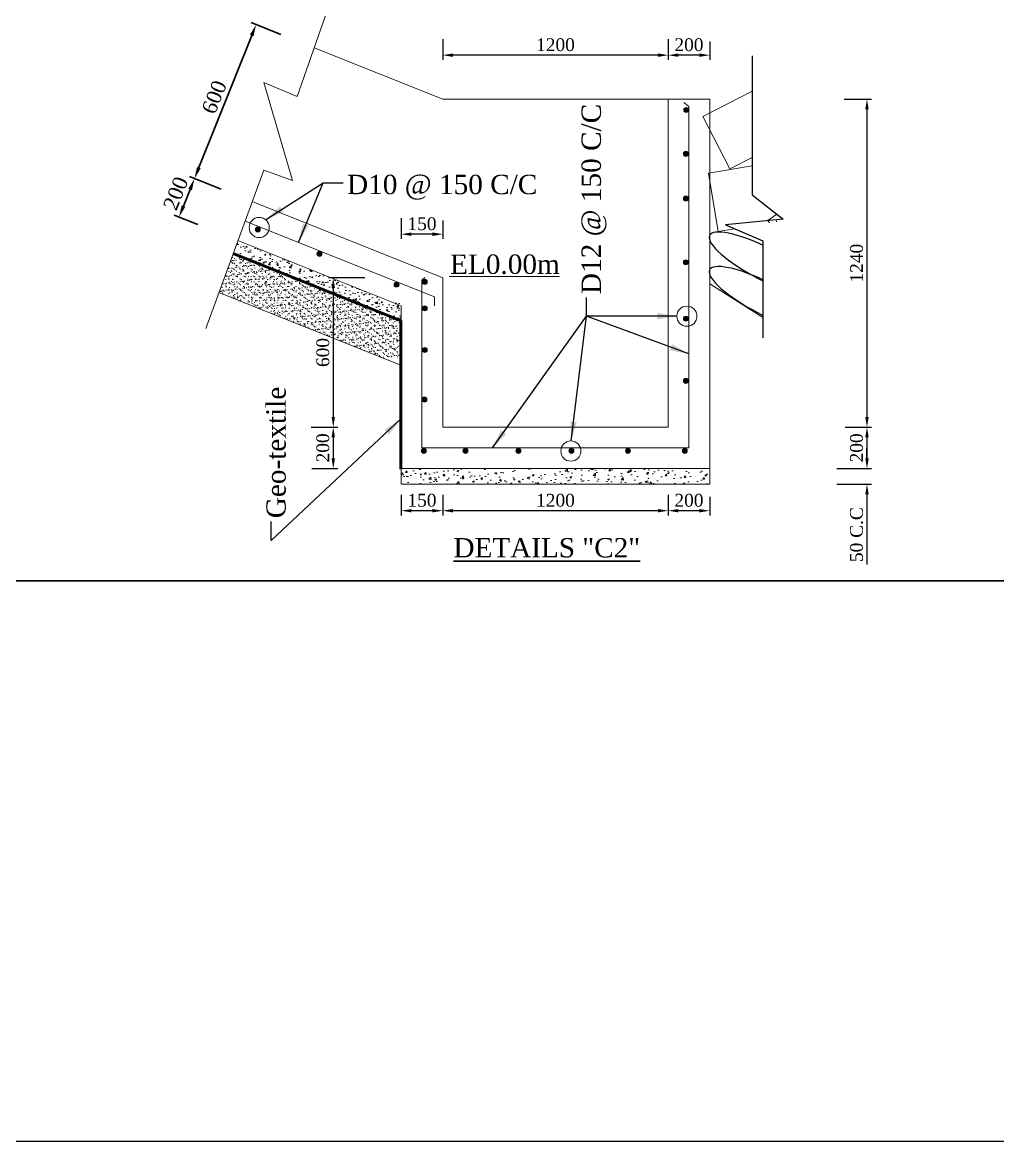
# Model space of a CAD drawing. Header units: metres. Extents: x -2434 to 11656, y -15288 to 8109.
# Drawn here: x 4220.5 to 4296.6, y -11792.2 to -11704.9 of the extents above; entities that cross this region are included whole.
import ezdxf

# ---------------------------------------------------------------- set-up
doc = ezdxf.new("R2010")
doc.units = ezdxf.units.M
doc.layers.add('Blocks', color=11, linetype='Continuous', lineweight=9)
doc.layers.add('LINE', color=7, linetype='Continuous')
doc.styles.get("Standard").update_dxf_attribs({"font": 'times.ttf'})
doc.dimstyles.get("Standard").update_dxf_attribs({"dimtxt": 0.5, "dimasz": 0.4075, "dimexe": 0.364, "dimexo": 0.219, "dimgap": 0.09, "dimtad": 0, "dimdec": 0, "dimlfac": 1000, "dimzin": 0, "dimdsep": 46, "dimtxsty": 'Standard', "dimcen": 0.09, "dimadec": 0, "dimazin": 0, "dimtfac": 1, "dimtdec": 0, "dimtofl": 0, "dimtmove": 0, "dimatfit": 3, "dimfxl": 1, "dimtolj": 1, "dimtzin": 0, "dimarcsym": 0})
pattern_1 = [(50, (4306.1326, -12115.4283), (1.09994, -0.0962322), [0.1150144, -1.265158]), (355, (4306.1326, -12115.4283), (-0.2127786, 1.1535045), [0.0920115, -1.0121265]), (100.451, (4306.2242, -12115.4363), (0.8871654, 1.057267), [0.097747, -1.0752184]), (46.1842, (4306.1326, -12115.1216), (1.6366397, -0.2538306), [0.1725216, -1.897737]), (96.6356, (4306.269, -12115.1427), (1.433328, 1.493832), [0.146621, -1.6128276]), (351.184, (4306.1326, -12115.1216), (1.43333, 1.493829), [0.138017, -1.51819]), (21, (4306.2859, -12115.1982), (0.9153748, -0.617428), [0.1150144, -1.265158]), (326, (4306.2859, -12115.1982), (0.3731297, 1.112035), [0.0920115, -1.0121265]), (71.4514, (4306.3622, -12115.2497), (1.288502, 0.4946093), [0.097747, -1.0752184]), (37.5, (4306.1326, -12115.42827), (0.01864744, 0.51050105), [0, -0.9998583, 0, -1.02746175, 0, -1.0159603]), (7.5, (4306.1326, -12115.42827), (0.4034237, 0.6048402), [0, -0.58580655, 0, -0.9768554, 0, -0.3872151]), (327.5, (4305.7906, -12115.42827), (0.8186282, -0.0345873), [0, -0.3833813, 0, -1.1961495, 0, -1.5871984]), (317.5, (4305.63725, -12115.4283), (0.8943299, 0.1535124), [0, -0.4983956, 0, -0.794366, 0, -1.1271409])]
pattern_2 = [(37.5, (4306.13258, -12115.42827), (-0.01380027, 0.42211892), [0, -0.332994, 0, -0.3724275, 0, -0.35599687]), (7.5, (4306.1326, -12115.42827), (0.3877138, 0.61826165), [0, -0.1796415, 0, -0.30013275, 0, -0.11501438]), (327.5, (4305.86312, -12115.42827), (0.68223092, 0.00123957), [0, -0.1095375, 0, -0.394335, 0, -0.51482625]), (317.5, (4305.8631, -12115.42827), (0.6585674, 0.1922765), [0, -0.05476875, 0, -0.2585085, 0, -0.29575125])]
pattern_3 = [(50, (4316.7973, -12240.6576), (1.4665866, -0.1283096), [0.1533525, -1.6868775]), (355, (4316.7973, -12240.6576), (-0.2837047, 1.538006), [0.122682, -1.349502]), (100.451, (4316.9195, -12240.6683), (1.182887, 1.4096893), [0.1303295, -1.4336245]), (46.1842, (4316.7973, -12240.2487), (2.182186, -0.338441), [0.230029, -2.530316]), (96.6356, (4316.9791, -12240.277), (1.911104, 1.991776), [0.195494, -2.150437]), (351.184, (4316.7973, -12240.2487), (1.911107, 1.991772), [0.184023, -2.024253]), (21, (4317.0017, -12240.3509), (1.2204998, -0.8232374), [0.1533525, -1.6868775]), (326, (4317.0017, -12240.351), (0.4975063, 1.482713), [0.122682, -1.349502]), (71.4514, (4317.1034, -12240.4195), (1.7180028, 0.659479), [0.1303295, -1.4336245]), (37.5, (4316.79727, -12240.65764), (0.02486326, 0.68066806), [0, -1.3331444, 0, -1.369949, 0, -1.3546137]), (7.5, (4316.7973, -12240.65764), (0.5378983, 0.8064536), [0, -0.7810754, 0, -1.3024739, 0, -0.5162867]), (327.5, (4316.3413, -12240.65764), (1.0915043, -0.0461164), [0, -0.511175, 0, -1.594866, 0, -2.1162645]), (317.5, (4316.1368, -12240.6576), (1.19244, 0.2046833), [0, -0.6645275, 0, -1.0591546, 0, -1.5028545])]

# ---------------------------------------------------------------- blocks, each defined once
blk = doc.blocks.new('*D297')
at = {"layer": 'Blocks', "color": 0, "lineweight": -2, "ltscale": 0.5}
for p, q in [((4253.319, -11741.781), (4253.319, -11743.388)), ((4270.104, -11743.024), (4254.119, -11743.024)), ((4270.904, -11742.929), (4270.904, -11743.388))]:
    blk.add_line(p, q, dxfattribs=at)
at = {"layer": 'Blocks', "color": 0, "lineweight": -3, "ltscale": 0.5}
for points in [[(4254.119, -11742.891), (4254.119, -11743.157), (4253.319, -11743.024)], [(4270.104, -11742.891), (4270.104, -11743.157), (4270.904, -11743.024)]]:
    blk.add_solid(points, dxfattribs=at)
at = {"layer": 'Defpoints', "color": 0, "lineweight": -3, "ltscale": 0.5}
for p in [(4253.319, -11741.562), (4253.319, -11743.024), (4270.904, -11742.71)]:
    blk.add_point(p, dxfattribs=at)
at = {"layer": 'Blocks', "color": 0, "lineweight": 30, "ltscale": 0.5, "insert": (4262.112, -11742.215), "char_height": 1, "attachment_point": 5}
blk.add_mtext('\\A1;1200', dxfattribs=at)
blk = doc.blocks.new('*D298')
at = {"layer": 'Blocks', "color": 0, "lineweight": -2, "ltscale": 0.5}
for p, q in [((4270.904, -11741.781), (4270.904, -11743.388)), ((4274.139, -11741.946), (4274.139, -11743.388)), ((4273.339, -11743.024), (4271.704, -11743.024))]:
    blk.add_line(p, q, dxfattribs=at)
at = {"layer": 'Blocks', "color": 0, "lineweight": -3, "ltscale": 0.5}
for points in [[(4271.704, -11742.891), (4271.704, -11743.157), (4270.904, -11743.024)], [(4273.339, -11742.891), (4273.339, -11743.157), (4274.139, -11743.024)]]:
    blk.add_solid(points, dxfattribs=at)
at = {"layer": 'Defpoints', "color": 0, "lineweight": -3, "ltscale": 0.5}
for p in [(4270.904, -11741.562), (4274.139, -11741.727), (4270.904, -11743.024)]:
    blk.add_point(p, dxfattribs=at)
at = {"layer": 'Blocks', "color": 0, "lineweight": 30, "ltscale": 0.5, "insert": (4272.521, -11742.215), "char_height": 1, "attachment_point": 5}
blk.add_mtext('\\A1;200', dxfattribs=at)
blk = doc.blocks.new('*D299')
at = {"layer": 'Blocks', "color": 0, "lineweight": -2, "ltscale": 0.5}
for p, q in [((4250.084, -11741.781), (4250.084, -11743.388)), ((4253.319, -11741.946), (4253.319, -11743.388)), ((4252.519, -11743.024), (4250.884, -11743.024))]:
    blk.add_line(p, q, dxfattribs=at)
at = {"layer": 'Blocks', "color": 0, "lineweight": -3, "ltscale": 0.5}
for points in [[(4250.884, -11742.891), (4250.884, -11743.157), (4250.084, -11743.024)], [(4252.519, -11742.891), (4252.519, -11743.157), (4253.319, -11743.024)]]:
    blk.add_solid(points, dxfattribs=at)
at = {"layer": 'Defpoints', "color": 0, "lineweight": -3, "ltscale": 0.5}
for p in [(4250.084, -11741.562), (4253.319, -11741.727), (4250.084, -11743.024)]:
    blk.add_point(p, dxfattribs=at)
at = {"layer": 'Blocks', "color": 0, "lineweight": 30, "ltscale": 0.5, "insert": (4251.702, -11742.215), "char_height": 1, "attachment_point": 5}
blk.add_mtext('\\A1;150', dxfattribs=at)
blk = doc.blocks.new('*D300')
at = {"layer": 'Blocks', "color": 0, "lineweight": -2, "ltscale": 0.5}
for p, q in [((4243.071, -11736.506), (4245.148, -11736.506)), ((4244.784, -11737.306), (4244.784, -11738.94)), ((4243.1, -11739.74), (4245.148, -11739.74))]:
    blk.add_line(p, q, dxfattribs=at)
at = {"layer": 'Blocks', "color": 0, "lineweight": -3, "ltscale": 0.5}
for points in [[(4244.651, -11737.306), (4244.917, -11737.306), (4244.784, -11736.506)], [(4244.651, -11738.94), (4244.917, -11738.94), (4244.784, -11739.74)]]:
    blk.add_solid(points, dxfattribs=at)
at = {"layer": 'Defpoints', "color": 0, "lineweight": -3, "ltscale": 0.5}
for p in [(4242.852, -11736.506), (4242.881, -11739.74), (4244.784, -11739.74)]:
    blk.add_point(p, dxfattribs=at)
at = {"layer": 'Blocks', "color": 0, "lineweight": 30, "ltscale": 0.5, "insert": (4243.975, -11738.123), "char_height": 1, "attachment_point": 5, "rotation": 90}
blk.add_mtext('\\A1;200', dxfattribs=at)
blk = doc.blocks.new('*D301')
at = {"layer": 'Blocks', "color": 0, "lineweight": -2, "ltscale": 0.5}
for p, q in [((4247.253, -11724.862), (4244.42, -11724.862)), ((4244.784, -11725.662), (4244.784, -11735.706)), ((4243.071, -11736.506), (4245.148, -11736.506))]:
    blk.add_line(p, q, dxfattribs=at)
at = {"layer": 'Blocks', "color": 0, "lineweight": -3, "ltscale": 0.5}
for points in [[(4244.651, -11725.662), (4244.917, -11725.662), (4244.784, -11724.862)], [(4244.651, -11735.706), (4244.917, -11735.706), (4244.784, -11736.506)]]:
    blk.add_solid(points, dxfattribs=at)
at = {"layer": 'Defpoints', "color": 0, "lineweight": -3, "ltscale": 0.5}
for p in [(4247.472, -11724.862), (4242.852, -11736.506), (4244.784, -11736.506)]:
    blk.add_point(p, dxfattribs=at)
at = {"layer": 'Blocks', "color": 0, "lineweight": 30, "ltscale": 0.5, "insert": (4243.975, -11730.684), "char_height": 1, "attachment_point": 5, "rotation": 90}
blk.add_mtext('\\A1;600', dxfattribs=at)
blk = doc.blocks.new('*D302')
at = {"layer": 'Blocks', "color": 0, "lineweight": -2, "ltscale": 0.5}
for p, q in [((4253.319, -11706.253), (4253.319, -11707.86)), ((4270.104, -11707.496), (4254.119, -11707.496)), ((4270.904, -11707.401), (4270.904, -11707.86))]:
    blk.add_line(p, q, dxfattribs=at)
at = {"layer": 'Blocks', "color": 0, "lineweight": -3, "ltscale": 0.5}
for points in [[(4254.119, -11707.362), (4254.119, -11707.629), (4253.319, -11707.496)], [(4270.104, -11707.362), (4270.104, -11707.629), (4270.904, -11707.496)]]:
    blk.add_solid(points, dxfattribs=at)
at = {"layer": 'Defpoints', "color": 0, "lineweight": -3, "ltscale": 0.5}
for p in [(4253.319, -11706.034), (4253.319, -11707.496), (4270.904, -11707.182)]:
    blk.add_point(p, dxfattribs=at)
at = {"layer": 'Blocks', "color": 0, "lineweight": 30, "ltscale": 0.5, "insert": (4262.112, -11706.687), "char_height": 1, "attachment_point": 5}
blk.add_mtext('\\A1;1200', dxfattribs=at)
blk = doc.blocks.new('*D303')
at = {"layer": 'Blocks', "color": 0, "lineweight": -2, "ltscale": 0.5}
for p, q in [((4270.904, -11706.253), (4270.904, -11707.86)), ((4274.139, -11706.417), (4274.139, -11707.86)), ((4273.339, -11707.496), (4271.704, -11707.496))]:
    blk.add_line(p, q, dxfattribs=at)
at = {"layer": 'Blocks', "color": 0, "lineweight": -3, "ltscale": 0.5}
for points in [[(4271.704, -11707.362), (4271.704, -11707.629), (4270.904, -11707.496)], [(4273.339, -11707.362), (4273.339, -11707.629), (4274.139, -11707.496)]]:
    blk.add_solid(points, dxfattribs=at)
at = {"layer": 'Defpoints', "color": 0, "lineweight": -3, "ltscale": 0.5}
for p in [(4270.904, -11706.034), (4274.139, -11706.198), (4270.904, -11707.496)]:
    blk.add_point(p, dxfattribs=at)
at = {"layer": 'Blocks', "color": 0, "lineweight": 30, "ltscale": 0.5, "insert": (4272.521, -11706.687), "char_height": 1, "attachment_point": 5}
blk.add_mtext('\\A1;200', dxfattribs=at)
blk = doc.blocks.new('*D304')
at = {"layer": 'Blocks', "color": 0, "lineweight": -2, "ltscale": 0.5}
for p, q in [((4250.084, -11720.216), (4250.084, -11721.822)), ((4253.319, -11720.38), (4253.319, -11721.822)), ((4252.519, -11721.458), (4250.884, -11721.458))]:
    blk.add_line(p, q, dxfattribs=at)
at = {"layer": 'Blocks', "color": 0, "lineweight": -3, "ltscale": 0.5}
for points in [[(4250.884, -11721.325), (4250.884, -11721.592), (4250.084, -11721.458)], [(4252.519, -11721.325), (4252.519, -11721.592), (4253.319, -11721.458)]]:
    blk.add_solid(points, dxfattribs=at)
at = {"layer": 'Defpoints', "color": 0, "lineweight": -3, "ltscale": 0.5}
for p in [(4250.084, -11719.997), (4253.319, -11720.161), (4250.084, -11721.458)]:
    blk.add_point(p, dxfattribs=at)
at = {"layer": 'Blocks', "color": 0, "lineweight": 30, "ltscale": 0.5, "insert": (4251.702, -11720.65), "char_height": 1, "attachment_point": 5}
blk.add_mtext('\\A1;150', dxfattribs=at)
blk = doc.blocks.new('*D342')
at = {"layer": 'Blocks', "color": 0, "lineweight": -2, "ltscale": 0.5}
for p, q in [((4253.319, -11741.781), (4253.319, -11743.388)), ((4270.104, -11743.024), (4254.119, -11743.024)), ((4270.904, -11742.929), (4270.904, -11743.388))]:
    blk.add_line(p, q, dxfattribs=at)
at = {"layer": 'Blocks', "color": 0, "lineweight": -3, "ltscale": 0.5}
for points in [[(4254.119, -11742.891), (4254.119, -11743.157), (4253.319, -11743.024)], [(4270.104, -11742.891), (4270.104, -11743.157), (4270.904, -11743.024)]]:
    blk.add_solid(points, dxfattribs=at)
at = {"layer": 'Defpoints', "color": 0, "lineweight": -3, "ltscale": 0.5}
for p in [(4253.319, -11741.562), (4253.319, -11743.024), (4270.904, -11742.71)]:
    blk.add_point(p, dxfattribs=at)
at = {"layer": 'Blocks', "color": 0, "lineweight": 30, "ltscale": 0.5, "insert": (4262.112, -11742.215), "char_height": 1, "attachment_point": 5}
blk.add_mtext('\\A1;1200', dxfattribs=at)
blk = doc.blocks.new('*D343')
at = {"layer": 'Blocks', "color": 0, "lineweight": -2, "ltscale": 0.5}
for p, q in [((4270.904, -11741.781), (4270.904, -11743.388)), ((4274.139, -11741.946), (4274.139, -11743.388)), ((4273.339, -11743.024), (4271.704, -11743.024))]:
    blk.add_line(p, q, dxfattribs=at)
at = {"layer": 'Blocks', "color": 0, "lineweight": -3, "ltscale": 0.5}
for points in [[(4271.704, -11742.891), (4271.704, -11743.157), (4270.904, -11743.024)], [(4273.339, -11742.891), (4273.339, -11743.157), (4274.139, -11743.024)]]:
    blk.add_solid(points, dxfattribs=at)
at = {"layer": 'Defpoints', "color": 0, "lineweight": -3, "ltscale": 0.5}
for p in [(4270.904, -11741.562), (4274.139, -11741.727), (4270.904, -11743.024)]:
    blk.add_point(p, dxfattribs=at)
at = {"layer": 'Blocks', "color": 0, "lineweight": 30, "ltscale": 0.5, "insert": (4272.521, -11742.215), "char_height": 1, "attachment_point": 5}
blk.add_mtext('\\A1;200', dxfattribs=at)
blk = doc.blocks.new('*D344')
at = {"layer": 'Blocks', "color": 0, "lineweight": -2, "ltscale": 0.5}
for p, q in [((4250.084, -11741.781), (4250.084, -11743.388)), ((4253.319, -11741.946), (4253.319, -11743.388)), ((4252.519, -11743.024), (4250.884, -11743.024))]:
    blk.add_line(p, q, dxfattribs=at)
at = {"layer": 'Blocks', "color": 0, "lineweight": -3, "ltscale": 0.5}
for points in [[(4250.884, -11742.891), (4250.884, -11743.157), (4250.084, -11743.024)], [(4252.519, -11742.891), (4252.519, -11743.157), (4253.319, -11743.024)]]:
    blk.add_solid(points, dxfattribs=at)
at = {"layer": 'Defpoints', "color": 0, "lineweight": -3, "ltscale": 0.5}
for p in [(4250.084, -11741.562), (4253.319, -11741.727), (4250.084, -11743.024)]:
    blk.add_point(p, dxfattribs=at)
at = {"layer": 'Blocks', "color": 0, "lineweight": 30, "ltscale": 0.5, "insert": (4251.702, -11742.215), "char_height": 1, "attachment_point": 5}
blk.add_mtext('\\A1;150', dxfattribs=at)
blk = doc.blocks.new('*D345')
at = {"layer": 'Blocks', "color": 0, "lineweight": -2, "ltscale": 0.5}
for p, q in [((4243.071, -11736.506), (4245.148, -11736.506)), ((4244.784, -11737.306), (4244.784, -11738.94)), ((4243.1, -11739.74), (4245.148, -11739.74))]:
    blk.add_line(p, q, dxfattribs=at)
at = {"layer": 'Blocks', "color": 0, "lineweight": -3, "ltscale": 0.5}
for points in [[(4244.651, -11737.306), (4244.917, -11737.306), (4244.784, -11736.506)], [(4244.651, -11738.94), (4244.917, -11738.94), (4244.784, -11739.74)]]:
    blk.add_solid(points, dxfattribs=at)
at = {"layer": 'Defpoints', "color": 0, "lineweight": -3, "ltscale": 0.5}
for p in [(4242.852, -11736.506), (4242.881, -11739.74), (4244.784, -11739.74)]:
    blk.add_point(p, dxfattribs=at)
at = {"layer": 'Blocks', "color": 0, "lineweight": 30, "ltscale": 0.5, "insert": (4243.975, -11738.123), "char_height": 1, "attachment_point": 5, "rotation": 90}
blk.add_mtext('\\A1;200', dxfattribs=at)
blk = doc.blocks.new('*D346')
at = {"layer": 'Blocks', "color": 0, "lineweight": -2, "ltscale": 0.5}
for p, q in [((4247.253, -11724.862), (4244.42, -11724.862)), ((4244.784, -11725.662), (4244.784, -11735.706)), ((4243.071, -11736.506), (4245.148, -11736.506))]:
    blk.add_line(p, q, dxfattribs=at)
at = {"layer": 'Blocks', "color": 0, "lineweight": -3, "ltscale": 0.5}
for points in [[(4244.651, -11725.662), (4244.917, -11725.662), (4244.784, -11724.862)], [(4244.651, -11735.706), (4244.917, -11735.706), (4244.784, -11736.506)]]:
    blk.add_solid(points, dxfattribs=at)
at = {"layer": 'Defpoints', "color": 0, "lineweight": -3, "ltscale": 0.5}
for p in [(4247.472, -11724.862), (4242.852, -11736.506), (4244.784, -11736.506)]:
    blk.add_point(p, dxfattribs=at)
at = {"layer": 'Blocks', "color": 0, "lineweight": 30, "ltscale": 0.5, "insert": (4243.975, -11730.684), "char_height": 1, "attachment_point": 5, "rotation": 90}
blk.add_mtext('\\A1;600', dxfattribs=at)
blk = doc.blocks.new('*D347')
at = {"layer": 'Blocks', "color": 0, "lineweight": -2, "ltscale": 0.5}
for p, q in [((4253.319, -11706.253), (4253.319, -11707.86)), ((4270.104, -11707.496), (4254.119, -11707.496)), ((4270.904, -11707.401), (4270.904, -11707.86))]:
    blk.add_line(p, q, dxfattribs=at)
at = {"layer": 'Blocks', "color": 0, "lineweight": -3, "ltscale": 0.5}
for points in [[(4254.119, -11707.362), (4254.119, -11707.629), (4253.319, -11707.496)], [(4270.104, -11707.362), (4270.104, -11707.629), (4270.904, -11707.496)]]:
    blk.add_solid(points, dxfattribs=at)
at = {"layer": 'Defpoints', "color": 0, "lineweight": -3, "ltscale": 0.5}
for p in [(4253.319, -11706.034), (4253.319, -11707.496), (4270.904, -11707.182)]:
    blk.add_point(p, dxfattribs=at)
at = {"layer": 'Blocks', "color": 0, "lineweight": 30, "ltscale": 0.5, "insert": (4262.112, -11706.687), "char_height": 1, "attachment_point": 5}
blk.add_mtext('\\A1;1200', dxfattribs=at)
blk = doc.blocks.new('*D348')
at = {"layer": 'Blocks', "color": 0, "lineweight": -2, "ltscale": 0.5}
for p, q in [((4270.904, -11706.253), (4270.904, -11707.86)), ((4274.139, -11706.417), (4274.139, -11707.86)), ((4273.339, -11707.496), (4271.704, -11707.496))]:
    blk.add_line(p, q, dxfattribs=at)
at = {"layer": 'Blocks', "color": 0, "lineweight": -3, "ltscale": 0.5}
for points in [[(4271.704, -11707.362), (4271.704, -11707.629), (4270.904, -11707.496)], [(4273.339, -11707.362), (4273.339, -11707.629), (4274.139, -11707.496)]]:
    blk.add_solid(points, dxfattribs=at)
at = {"layer": 'Defpoints', "color": 0, "lineweight": -3, "ltscale": 0.5}
for p in [(4270.904, -11706.034), (4274.139, -11706.198), (4270.904, -11707.496)]:
    blk.add_point(p, dxfattribs=at)
at = {"layer": 'Blocks', "color": 0, "lineweight": 30, "ltscale": 0.5, "insert": (4272.521, -11706.687), "char_height": 1, "attachment_point": 5}
blk.add_mtext('\\A1;200', dxfattribs=at)
blk = doc.blocks.new('*D349')
at = {"layer": 'Blocks', "color": 0, "lineweight": -2, "ltscale": 0.5}
for p, q in [((4250.084, -11720.216), (4250.084, -11721.822)), ((4253.319, -11720.38), (4253.319, -11721.822)), ((4252.519, -11721.458), (4250.884, -11721.458))]:
    blk.add_line(p, q, dxfattribs=at)
at = {"layer": 'Blocks', "color": 0, "lineweight": -3, "ltscale": 0.5}
for points in [[(4250.884, -11721.325), (4250.884, -11721.592), (4250.084, -11721.458)], [(4252.519, -11721.325), (4252.519, -11721.592), (4253.319, -11721.458)]]:
    blk.add_solid(points, dxfattribs=at)
at = {"layer": 'Defpoints', "color": 0, "lineweight": -3, "ltscale": 0.5}
for p in [(4250.084, -11719.997), (4253.319, -11720.161), (4250.084, -11721.458)]:
    blk.add_point(p, dxfattribs=at)
at = {"layer": 'Blocks', "color": 0, "lineweight": 30, "ltscale": 0.5, "insert": (4251.702, -11720.65), "char_height": 1, "attachment_point": 5}
blk.add_mtext('\\A1;150', dxfattribs=at)
blk = doc.blocks.new('*D351')
at = {"layer": 'Blocks', "color": 0, "lineweight": -2, "ltscale": 0.5}
for p, q in [((4284.627, -11710.928), (4286.769, -11710.928)), ((4286.405, -11711.728), (4286.405, -11735.706)), ((4284.691, -11736.506), (4286.769, -11736.506))]:
    blk.add_line(p, q, dxfattribs=at)
at = {"layer": 'Blocks', "color": 0, "lineweight": -3, "ltscale": 0.5}
for points in [[(4286.271, -11711.728), (4286.538, -11711.728), (4286.405, -11710.928)], [(4286.271, -11735.706), (4286.538, -11735.706), (4286.405, -11736.506)]]:
    blk.add_solid(points, dxfattribs=at)
at = {"layer": 'Defpoints', "color": 0, "lineweight": -3, "ltscale": 0.5}
for p in [(4284.408, -11710.928), (4284.472, -11736.506), (4286.405, -11736.506)]:
    blk.add_point(p, dxfattribs=at)
at = {"layer": 'Blocks', "color": 0, "lineweight": 30, "ltscale": 0.5, "insert": (4285.596, -11723.717), "char_height": 1, "attachment_point": 5, "rotation": 90}
blk.add_mtext('\\A1;1240', dxfattribs=at)
blk = doc.blocks.new('*D352')
at = {"layer": 'Blocks', "color": 0, "lineweight": -2, "ltscale": 0.5}
for p, q in [((4284.691, -11736.506), (4286.769, -11736.506)), ((4286.405, -11737.306), (4286.405, -11738.94)), ((4284.72, -11739.74), (4286.769, -11739.74))]:
    blk.add_line(p, q, dxfattribs=at)
at = {"layer": 'Blocks', "color": 0, "lineweight": -3, "ltscale": 0.5}
for points in [[(4286.271, -11737.306), (4286.538, -11737.306), (4286.405, -11736.506)], [(4286.271, -11738.94), (4286.538, -11738.94), (4286.405, -11739.74)]]:
    blk.add_solid(points, dxfattribs=at)
at = {"layer": 'Defpoints', "color": 0, "lineweight": -3, "ltscale": 0.5}
for p in [(4284.472, -11736.506), (4284.501, -11739.74), (4286.405, -11739.74)]:
    blk.add_point(p, dxfattribs=at)
at = {"layer": 'Blocks', "color": 0, "lineweight": 30, "ltscale": 0.5, "insert": (4285.596, -11738.123), "char_height": 1, "attachment_point": 5, "rotation": 90}
blk.add_mtext('\\A1;200', dxfattribs=at)
blk = doc.blocks.new('*D353')
at = {"layer": 'Blocks', "color": 0, "lineweight": -2, "ltscale": 0.5}
for p, q in [((4286.405, -11738.94), (4286.405, -11738.14)), ((4284.047, -11739.74), (4286.769, -11739.74)), ((4284.042, -11740.957), (4286.769, -11740.957)), ((4286.405, -11741.757), (4286.405, -11747.22))]:
    blk.add_line(p, q, dxfattribs=at)
at = {"layer": 'Blocks', "color": 0, "lineweight": -3, "ltscale": 0.5}
for points in [[(4286.271, -11738.94), (4286.538, -11738.94), (4286.405, -11739.74)], [(4286.271, -11741.757), (4286.538, -11741.757), (4286.405, -11740.957)]]:
    blk.add_solid(points, dxfattribs=at)
at = {"layer": 'Defpoints', "color": 0, "lineweight": -3, "ltscale": 0.5}
for p in [(4283.828, -11739.74), (4283.823, -11740.957), (4286.405, -11740.957)]:
    blk.add_point(p, dxfattribs=at)
at = {"layer": 'Blocks', "color": 0, "lineweight": 30, "ltscale": 0.5, "insert": (4285.593, -11744.888), "char_height": 1, "attachment_point": 5, "rotation": 90}
blk.add_mtext('\\A1;50 C.C', dxfattribs=at)
blk = doc.blocks.new('*D354')
at = {"layer": 'Blocks', "color": 0, "lineweight": -2, "ltscale": 0.5}
for p, q in [((4286.405, -11738.94), (4286.405, -11738.14)), ((4284.047, -11739.74), (4286.769, -11739.74)), ((4284.042, -11740.957), (4286.769, -11740.957)), ((4286.405, -11741.757), (4286.405, -11747.22))]:
    blk.add_line(p, q, dxfattribs=at)
at = {"layer": 'Blocks', "color": 0, "lineweight": -3, "ltscale": 0.5}
for points in [[(4286.271, -11738.94), (4286.538, -11738.94), (4286.405, -11739.74)], [(4286.271, -11741.757), (4286.538, -11741.757), (4286.405, -11740.957)]]:
    blk.add_solid(points, dxfattribs=at)
at = {"layer": 'Defpoints', "color": 0, "lineweight": -3, "ltscale": 0.5}
for p in [(4283.828, -11739.74), (4283.823, -11740.957), (4286.405, -11740.957)]:
    blk.add_point(p, dxfattribs=at)
at = {"layer": 'Blocks', "color": 0, "lineweight": 30, "ltscale": 0.5, "insert": (4285.593, -11744.888), "char_height": 1, "attachment_point": 5, "rotation": 90}
blk.add_mtext('\\A1;50 C.C', dxfattribs=at)

msp = doc.modelspace()

# ---------------------------------------------------------------- hatches: boundary and pattern name
at = {"layer": 'Blocks', "lineweight": 13, "ltscale": 0.05}
for points in [[(4272.494576, -11711.768579, -1), (4272.10881, -11711.768579, -1)], [(4272.494576, -11711.768579, -1), (4272.10881, -11711.768579, -1)], [(4272.479102, -11715.187569, -1), (4272.093336, -11715.187569, -1)], [(4272.479102, -11715.187569, -1), (4272.093336, -11715.187569, -1)], [(4272.479102, -11718.682449, -1), (4272.093336, -11718.682449, -1)], [(4272.479102, -11718.682449, -1), (4272.093336, -11718.682449, -1)], [(4239.09247, -11721.094539, -1), (4238.706704, -11721.094539, -1)], [(4239.09247, -11721.094539, -1), (4238.706704, -11721.094539, -1)], [(4243.89837, -11722.986392, -1), (4243.512604, -11722.986392, -1)], [(4243.89837, -11722.986392, -1), (4243.512604, -11722.986392, -1)], [(4272.479102, -11723.648901, -1), (4272.093336, -11723.648901, -1)], [(4272.479102, -11723.648901, -1), (4272.093336, -11723.648901, -1)], [(4249.911646, -11725.398572, -1), (4249.52588, -11725.398572, -1)], [(4249.911646, -11725.398572, -1), (4249.52588, -11725.398572, -1)], [(4252.110416, -11725.167185, -1), (4251.72465, -11725.167185, -1)], [(4252.110416, -11725.167185, -1), (4251.72465, -11725.167185, -1)], [(4252.110416, -11727.237267, -1), (4251.72465, -11727.237267, -1)], [(4252.110416, -11727.237267, -1), (4251.72465, -11727.237267, -1)], [(4272.479102, -11728.048788, -1), (4272.093336, -11728.048788, -1)], [(4272.479102, -11728.048788, -1), (4272.093336, -11728.048788, -1)], [(4252.110416, -11730.489134, -1), (4251.72465, -11730.489134, -1)], [(4252.110416, -11730.489134, -1), (4251.72465, -11730.489134, -1)], [(4272.479102, -11732.900007, -1), (4272.093336, -11732.900007, -1)], [(4272.479102, -11732.900007, -1), (4272.093336, -11732.900007, -1)], [(4252.089828, -11734.357923, -1), (4251.704062, -11734.357923, -1)], [(4252.089828, -11734.357923, -1), (4251.704062, -11734.357923, -1)], [(4252.035529, -11738.357844, -1), (4251.649763, -11738.357844, -1)], [(4252.035529, -11738.357844, -1), (4251.649763, -11738.357844, -1)], [(4255.282213, -11738.357844, -1), (4254.896447, -11738.357844, -1)], [(4255.282213, -11738.357844, -1), (4254.896447, -11738.357844, -1)], [(4259.414857, -11738.357844, -1), (4259.029091, -11738.357844, -1)], [(4259.414857, -11738.357844, -1), (4259.029091, -11738.357844, -1)], [(4263.547894, -11738.357844, -1), (4263.162128, -11738.357844, -1)], [(4263.547894, -11738.357844, -1), (4263.162128, -11738.357844, -1)], [(4267.957105, -11738.357844, -1), (4267.571339, -11738.357844, -1)], [(4267.957105, -11738.357844, -1), (4267.571339, -11738.357844, -1)], [(4272.386905, -11738.357844, -1), (4272.001139, -11738.357844, -1)], [(4272.386905, -11738.357844, -1), (4272.001139, -11738.357844, -1)]]:
    msp.add_hatch(color=0, dxfattribs=at).paths.add_polyline_path(points)
at = {"layer": 'Blocks', "lineweight": 5, "ltscale": 0.05}
h = msp.add_hatch(dxfattribs=at)
h.set_pattern_fill('AR-CONC', color=0, scale=0.006037, style=0)
h.set_pattern_definition(pattern_1)
h.paths.add_polyline_path([(4237.352066, -11721.958842), (4236.98179, -11722.971908), (4249.253972, -11727.880781), (4250.084484, -11727.880781), (4250.084484, -11726.802656), (4249.4616, -11726.802656)])
h = msp.add_hatch(dxfattribs=at)
h.set_pattern_fill('AR-CONC', color=0, scale=0.006037, style=0)
h.set_pattern_definition(pattern_1)
h.paths.add_polyline_path([(4237.352066, -11721.958842), (4236.98179, -11722.971908), (4249.253972, -11727.880781), (4250.084484, -11727.880781), (4250.084484, -11726.802656), (4249.4616, -11726.802656)])
h = msp.add_hatch(dxfattribs=at)
h.set_pattern_fill('AR-SAND', color=0, scale=0.008625, style=0)
h.set_pattern_definition(pattern_2)
h.paths.add_polyline_path([(4236.98179, -11722.971908), (4235.870964, -11726.011106), (4248.631088, -11731.115156), (4250.084484, -11731.115156), (4250.084484, -11727.880781), (4249.253972, -11727.880781)])
h.paths.add_polyline_path([(4242.981728, -11731.531326), (4242.981728, -11728.542736), (4244.726627, -11728.542736), (4244.726627, -11731.531326)], flags=9)
h = msp.add_hatch(dxfattribs=at)
h.set_pattern_fill('AR-SAND', color=0, scale=0.008625, style=0)
h.set_pattern_definition(pattern_2)
h.paths.add_polyline_path([(4236.98179, -11722.971908), (4235.870964, -11726.011106), (4248.631088, -11731.115156), (4250.084484, -11731.115156), (4250.084484, -11727.880781), (4249.253972, -11727.880781)])
h.paths.add_polyline_path([(4242.981728, -11731.531326), (4242.981728, -11728.542736), (4244.726627, -11728.542736), (4244.726627, -11731.531326)], flags=9)
h = msp.add_hatch(dxfattribs=at)
h.set_pattern_fill('AR-CONC', color=0, scale=0.00805, style=0)
h.set_pattern_definition(pattern_3)
h.paths.add_polyline_path([(4250.084484, -11739.740156), (4250.084484, -11740.957047), (4274.138519, -11740.957047), (4274.138519, -11739.740156)])
h = msp.add_hatch(dxfattribs=at)
h.set_pattern_fill('AR-CONC', color=0, scale=0.00805, style=0)
h.set_pattern_definition(pattern_3)
h.paths.add_polyline_path([(4250.084484, -11739.740156), (4250.084484, -11740.957047), (4274.138519, -11740.957047), (4274.138519, -11739.740156)])

# ---------------------------------------------------------------- linework, layer by layer
at = {"color": 0, "linetype": 'Continuous', "lineweight": -3, "ltscale": 0.5}
for p, q in [((4277.443848, -11707.538546), (4277.443848, -11718.392788)), ((4277.443848, -11718.392788), (4279.861966, -11720.286908)), ((4279.861966, -11720.286908), (4275.362059, -11720.737522)), ((4275.362059, -11720.737522), (4278.293014, -11721.974296)), ((4278.293014, -11721.974296), (4278.293014, -11729.547937))]:
    msp.add_line(p, q, dxfattribs=at)
msp.add_lwpolyline([(1816.766285, -11539.184507), (4613.12762, -11539.184507), (4613.12762, -11792.229715), (1816.766285, -11792.229715)], close=True, dxfattribs=at)
for centre in [(4278.520132, -11723.818741), (4278.520132, -11723.818741), (4278.520132, -11726.50846), (4278.520132, -11726.50846)]:
    msp.add_ellipse(centre, major_axis=(4.384762, -2.273212), ratio=0.252503121, start_param=1.75234425, end_param=4.791173455, dxfattribs=at)
at = {"layer": 'Blocks', "color": 0, "lineweight": 30, "ltscale": 0.5}
for p, q in [((4240.682455, -11705.873355), (4238.378026, -11704.951584)), ((4240.682455, -11705.873355), (4238.378026, -11704.951584)), ((4234.303498, -11716.265016), (4238.425006, -11705.961246)), ((4234.303498, -11716.265016), (4238.425006, -11705.961246)), ((4236.029481, -11717.94628), (4233.573159, -11716.963751)), ((4236.029481, -11717.94628), (4233.573159, -11716.963751)), ((4233.102282, -11719.268058), (4233.62014, -11717.973413)), ((4233.102282, -11719.268058), (4233.62014, -11717.973413)), ((4234.2209, -11720.706376), (4232.371942, -11719.966793)), ((4234.2209, -11720.706376), (4232.371942, -11719.966793))]:
    msp.add_line(p, q, dxfattribs=at)
at = {"layer": 'Blocks', "color": 0, "lineweight": 13, "ltscale": 0.05}
for p, q in [((4253.318859, -11710.927917), (4243.305304, -11706.922495)), ((4253.318859, -11710.927917), (4243.305304, -11706.922495)), ((4270.904144, -11710.927917), (4253.318859, -11710.927917)), ((4270.904144, -11710.927917), (4253.318859, -11710.927917)), ((4270.904144, -11710.927917), (4274.138519, -11710.927917)), ((4270.904144, -11710.927917), (4270.904144, -11736.505781)), ((4270.904144, -11710.927917), (4274.138519, -11710.927917)), ((4270.904144, -11710.927917), (4270.904144, -11736.505781)), ((4274.138519, -11710.927917), (4274.138519, -11739.740156)), ((4274.138519, -11710.927917), (4274.138519, -11739.740156)), ((4272.521331, -11711.497478), (4272.130075, -11711.17544)), ((4272.521331, -11711.497478), (4272.130075, -11711.17544)), ((4272.521331, -11711.497478), (4272.521331, -11738.122968)), ((4272.521331, -11711.497478), (4272.521331, -11738.122968)), ((4253.318859, -11724.862031), (4238.462892, -11718.919644)), ((4253.318859, -11724.862031), (4238.462892, -11718.919644)), ((4252.674372, -11726.349428), (4237.906386, -11720.442233)), ((4252.674372, -11726.349428), (4237.906386, -11720.442233)), ((4250.084484, -11727.051809), (4237.352066, -11721.958842)), ((4250.084484, -11727.051809), (4237.352066, -11721.958842)), ((4251.701671, -11725.040082), (4251.935932, -11724.827057)), ((4251.701671, -11725.040082), (4251.935932, -11724.827057)), ((4253.318859, -11724.862031), (4253.318859, -11736.505781)), ((4253.318859, -11724.862031), (4253.318859, -11736.505781)), ((4253.816302, -11724.760807), (4262.438045, -11724.760807)), ((4253.816302, -11724.760807), (4262.438045, -11724.760807)), ((4251.701671, -11725.040082), (4251.701671, -11738.122968)), ((4251.701671, -11725.040082), (4251.701671, -11738.122968)), ((4274.138519, -11725.334036), (4278.293014, -11727.94747)), ((4274.138519, -11725.334036), (4278.293014, -11727.94747)), ((4250.056443, -11731.685298), (4235.870964, -11726.011106)), ((4250.056443, -11731.685298), (4235.870964, -11726.011106)), ((4252.674372, -11726.349428), (4252.674372, -11727.042848)), ((4252.674372, -11726.349428), (4252.674372, -11727.042848)), ((4250.084484, -11727.880781), (4250.084484, -11727.051809)), ((4250.084484, -11727.880781), (4250.084484, -11727.051809)), ((4250.084484, -11727.880781), (4250.084484, -11739.740156)), ((4250.084484, -11727.880781), (4250.084484, -11739.740156)), ((4253.318859, -11736.505781), (4270.904144, -11736.505781)), ((4253.318859, -11736.505781), (4270.904144, -11736.505781)), ((4272.521331, -11738.122968), (4251.701671, -11738.122968)), ((4272.521331, -11738.122968), (4251.701671, -11738.122968)), ((4250.084484, -11739.740156), (4274.138519, -11739.740156)), ((4250.084484, -11739.740156), (4250.084484, -11740.957047)), ((4250.084484, -11739.740156), (4274.138519, -11739.740156)), ((4250.084484, -11739.740156), (4250.084484, -11740.957047)), ((4274.138519, -11739.740156), (4274.138519, -11740.957047)), ((4274.138519, -11739.740156), (4274.138519, -11740.957047)), ((4250.084484, -11740.957047), (4274.138519, -11740.957047)), ((4250.084484, -11740.957047), (4274.138519, -11740.957047))]:
    msp.add_line(p, q, dxfattribs=at)
at = {"layer": 'Blocks', "color": 0, "lineweight": 60, "ltscale": 0.05}
for p, q in [((4250.084484, -11728.212985), (4236.98179, -11722.971908)), ((4250.084484, -11728.212985), (4236.98179, -11722.971908)), ((4250.056443, -11728.201769), (4250.056443, -11739.792663)), ((4250.056443, -11728.201769), (4250.056443, -11739.792663))]:
    msp.add_line(p, q, dxfattribs=at)
at = {"layer": 'Blocks', "color": 0, "lineweight": 13, "ltscale": 0.05}
for points in [[(4244.317184, -11704.046743), (4241.973115, -11710.708561), (4239.358248, -11709.628339), (4241.612489, -11717.280248), (4239.358248, -11716.469969), (4234.850422, -11728.80329)], [(4244.317184, -11704.046743), (4241.973115, -11710.708561), (4239.358248, -11709.628339), (4241.612489, -11717.280248), (4239.358248, -11716.469969), (4234.850422, -11728.80329)], [(4277.443848, -11710.313011), (4273.61176, -11712.267026), (4275.701363, -11716.365021), (4277.443848, -11715.476513)], [(4277.443848, -11710.313011), (4273.61176, -11712.267026), (4275.701363, -11716.365021), (4277.443848, -11715.476513)], [(4277.443848, -11716.135792), (4274.04095, -11716.706777), (4274.802159, -11721.243357), (4276.060454, -11721.032223)], [(4277.443848, -11716.135792), (4274.04095, -11716.706777), (4274.802159, -11721.243357), (4276.060454, -11721.032223)], [(4279.374703, -11719.905233), (4278.666865, -11720.38417), (4278.794903, -11720.5734)], [(4279.374703, -11719.905233), (4278.666865, -11720.38417), (4278.794903, -11720.5734)], [(4279.33874, -11720.482148), (4279.315167, -11720.341664)], [(4279.33874, -11720.482148), (4279.315167, -11720.341664)]]:
    msp.add_lwpolyline(points, dxfattribs=at)
for centre, radius in [((4272.301693, -11711.768579), 0.192883), ((4272.301693, -11711.768579), 0.192883), ((4272.286219, -11715.187569), 0.192883), ((4272.286219, -11715.187569), 0.192883), ((4272.286219, -11718.682449), 0.192883), ((4272.286219, -11718.682449), 0.192883), ((4239.008688, -11720.935476), 0.786008), ((4239.008688, -11720.935476), 0.786008), ((4238.899587, -11721.094539), 0.192883), ((4238.899587, -11721.094539), 0.192883), ((4243.705487, -11722.986392), 0.192883), ((4243.705487, -11722.986392), 0.192883), ((4272.286219, -11723.648901), 0.192883), ((4272.286219, -11723.648901), 0.192883), ((4249.718763, -11725.398572), 0.192883), ((4249.718763, -11725.398572), 0.192883), ((4251.917533, -11725.167185), 0.192883), ((4251.917533, -11725.167185), 0.192883), ((4251.917533, -11727.237267), 0.192883), ((4251.917533, -11727.237267), 0.192883), ((4272.358948, -11727.854692), 0.786008), ((4272.358948, -11727.854692), 0.786008), ((4272.286219, -11728.048788), 0.192883), ((4272.286219, -11728.048788), 0.192883), ((4251.917533, -11730.489134), 0.192883), ((4251.917533, -11730.489134), 0.192883), ((4272.286219, -11732.900007), 0.192883), ((4272.286219, -11732.900007), 0.192883), ((4251.896945, -11734.357923), 0.192883), ((4251.896945, -11734.357923), 0.192883), ((4263.314235, -11738.371371), 0.786008), ((4263.314235, -11738.371371), 0.786008), ((4251.842646, -11738.357844), 0.192883), ((4251.842646, -11738.357844), 0.192883), ((4255.08933, -11738.357844), 0.192883), ((4255.08933, -11738.357844), 0.192883), ((4259.221974, -11738.357844), 0.192883), ((4259.221974, -11738.357844), 0.192883), ((4263.355011, -11738.357844), 0.192883), ((4263.355011, -11738.357844), 0.192883), ((4267.764222, -11738.357844), 0.192883), ((4267.764222, -11738.357844), 0.192883), ((4272.194022, -11738.357844), 0.192883), ((4272.194022, -11738.357844), 0.192883)]:
    msp.add_circle(centre, radius, dxfattribs=at)
at = {"layer": 'Blocks', "color": 0, "lineweight": 13, "ltscale": 0.5}
for points in [[(4238.28264, -11705.9043), (4238.567373, -11706.018193), (4238.766686, -11705.107048)], [(4238.28264, -11705.9043), (4238.567373, -11706.018193), (4238.766686, -11705.107048)], [(4234.161132, -11716.20807), (4234.445865, -11716.321963), (4233.961819, -11717.119215)], [(4234.161132, -11716.20807), (4234.445865, -11716.321963), (4233.961819, -11717.119215)], [(4233.477773, -11717.916467), (4233.762506, -11718.03036), (4233.961819, -11717.119215)], [(4233.477773, -11717.916467), (4233.762506, -11718.03036), (4233.961819, -11717.119215)], [(4232.959915, -11719.211112), (4233.244648, -11719.325005), (4232.760602, -11720.122257)], [(4232.959915, -11719.211112), (4233.244648, -11719.325005), (4232.760602, -11720.122257)]]:
    msp.add_solid(points, dxfattribs=at)
at = {"layer": 'LINE', "color": 1, "linetype": 'ByBlock', "lineweight": 30, "ltscale": 0.5}
msp.add_lwpolyline([(4158.75699, -11748.499665), (4158.75699, -11612.899149), (4350.515295, -11612.899149), (4350.515295, -11748.499665), (4158.75699, -11748.499665)], close=True, dxfattribs=at)
msp.add_lwpolyline([(4158.75699, -11748.499665), (4158.75699, -11612.899149), (4350.515295, -11612.899149), (4350.515295, -11748.499665), (4158.75699, -11748.499665)], close=True, dxfattribs=at)

# ---------------------------------------------------------------- texts
at = {"color": 0, "linetype": 'ByBlock', "lineweight": 30, "ltscale": 0.5, "char_height": 1.51040988, "width": 91.1268782, "attachment_point": 1, "rotation": 90}
for s, insert in [('D12 @ 150 C/C', (4264.144674, -11726.131155)), ('D12 @ 150 C/C', (4264.144674, -11726.131155)), ('Geo-textile', (4239.564649, -11743.611741)), ('Geo-textile', (4239.564649, -11743.611741))]:
    msp.add_mtext(s, dxfattribs=dict(at, insert=insert))
at = {"color": 0, "linetype": 'ByBlock', "lineweight": 30, "ltscale": 0.5, "attachment_point": 1}
for s, insert, char_height, width in [('D10 @ 150 C/C', (4245.857545, -11716.823739), 1.51040988, 91.1268782), ('D10 @ 150 C/C', (4245.857545, -11716.823739), 1.51040988, 91.1268782), ('EL0.00m', (4253.892954, -11723.042714), 1.5104099, 91.1268782), ('{\\LDETAILS "C2"}', (4254.158849, -11745.158623), 1.50622592, 66.12756405), ('{\\LDETAILS "C2"}', (4254.158849, -11745.158623), 1.50622592, 66.12756405)]:
    msp.add_mtext(s, dxfattribs=dict(at, insert=insert, char_height=char_height, width=width))
at = {"layer": 'Blocks', "color": 0, "lineweight": 30, "ltscale": 0.5, "char_height": 1.15, "attachment_point": 5, "rotation": 68.19859051}
for s, insert in [('\\A1;600', (4235.500816, -11710.767757)), ('\\A1;600', (4235.500816, -11710.767757)), ('\\A1;200', (4232.497774, -11718.275361)), ('\\A1;200', (4232.497774, -11718.275361))]:
    msp.add_mtext(s, dxfattribs=dict(at, insert=insert))

# ---------------------------------------------------------------- dimensions: what is measured, and where the dimension line sits
at = {"layer": 'Blocks', "color": 0, "lineweight": 30, "ltscale": 0.5}
for base, p1, p2, text, picture, middle in [((4253.318859, -11707.49575), (4270.904144, -11707.1818), (4253.318859, -11706.034108), '1200', '*D302', (4262.111501, -11707.49575)), ((4253.318859, -11707.49575), (4270.904144, -11707.1818), (4253.318859, -11706.034108), '1200', '*D347', (4262.111501, -11707.49575)), ((4270.904144, -11707.49575), (4274.138519, -11706.198263), (4270.904144, -11706.034108), '200', '*D303', (4272.521331, -11707.49575)), ((4270.904144, -11707.49575), (4274.138519, -11706.198263), (4270.904144, -11706.034108), '200', '*D348', (4272.521331, -11707.49575)), ((4250.084484, -11721.458326), (4253.318859, -11720.160839), (4250.084484, -11719.996684), '150', '*D304', (4251.701671, -11721.458326)), ((4250.084484, -11721.458326), (4253.318859, -11720.160839), (4250.084484, -11719.996684), '150', '*D349', (4251.701671, -11721.458326)), ((4250.084484, -11743.024051), (4253.318859, -11741.726563), (4250.084484, -11741.562408), '150', '*D299', (4251.701671, -11743.024051)), ((4250.084484, -11743.024051), (4253.318859, -11741.726563), (4250.084484, -11741.562408), '150', '*D344', (4251.701671, -11743.024051)), ((4253.318859, -11743.024051), (4270.904144, -11742.710101), (4253.318859, -11741.562408), '1200', '*D297', (4262.111501, -11743.024051)), ((4253.318859, -11743.024051), (4270.904144, -11742.710101), (4253.318859, -11741.562408), '1200', '*D342', (4262.111501, -11743.024051)), ((4270.904144, -11743.024051), (4274.138519, -11741.726563), (4270.904144, -11741.562408), '200', '*D298', (4272.521331, -11743.024051)), ((4270.904144, -11743.024051), (4274.138519, -11741.726563), (4270.904144, -11741.562408), '200', '*D343', (4272.521331, -11743.024051))]:
    dim = msp.add_linear_dim(base=base, p1=p1, p2=p2, angle=180, text=text, dimstyle='Standard', override={"dimtxt": 1, "dimasz": 0.8, "dimgap": 0.3, "dimtad": 1, "dimdec": 2, "dimlfac": 1, "dimpost": ' m', "dimtdec": 2, "dimfxl": 0.12}, dxfattribs=at)
    dim.commit()
    dim.dimension.update_dxf_attribs({"geometry": picture, "text_midpoint": middle, "dimtype": 160})
for base, p1, p2, text, picture, middle in [((4286.404511, -11736.505781), (4284.407823, -11710.927917), (4284.472193, -11736.505781), '1240', '*D351', (4285.59586, -11723.716849)), ((4244.784127, -11736.505781), (4247.471921, -11724.862031), (4242.851809, -11736.505781), '600', '*D301', (4243.975475, -11730.683906)), ((4244.784127, -11736.505781), (4247.471921, -11724.862031), (4242.851809, -11736.505781), '600', '*D346', (4243.975475, -11730.683906)), ((4244.784127, -11739.740156), (4242.851809, -11736.505781), (4242.880939, -11739.740156), '200', '*D300', (4243.975475, -11738.122968)), ((4244.784127, -11739.740156), (4242.851809, -11736.505781), (4242.880939, -11739.740156), '200', '*D345', (4243.975475, -11738.122968)), ((4286.404511, -11739.740156), (4284.472193, -11736.505781), (4284.501324, -11739.740156), '200', '*D352', (4285.59586, -11738.122968)), ((4286.404511, -11740.957047), (4283.828087, -11739.740156), (4283.822624, -11740.957047), '50 C.C', '*D353', (4285.593336, -11744.88841)), ((4286.404511, -11740.957047), (4283.828087, -11739.740156), (4283.822624, -11740.957047), '50 C.C', '*D354', (4285.593336, -11744.88841))]:
    dim = msp.add_linear_dim(base=base, p1=p1, p2=p2, angle=90, text=text, dimstyle='Standard', override={"dimtxt": 1, "dimasz": 0.8, "dimgap": 0.3, "dimtad": 1, "dimdec": 2, "dimlfac": 1, "dimpost": ' m', "dimtdec": 2, "dimfxl": 0.12}, dxfattribs=at)
    dim.commit()
    dim.dimension.update_dxf_attribs({"geometry": picture, "text_midpoint": middle})

# ---------------------------------------------------------------- leaders
for points in [[(4239.503716, -11720.32494), (4243.984305, -11717.440072), (4244.766479, -11717.441683)], [(4239.503716, -11720.32494), (4243.984305, -11717.440072), (4244.766479, -11717.441683)], [(4242.060112, -11722.103723), (4243.984305, -11717.440072), (4245.548654, -11717.443295)], [(4242.060112, -11722.103723), (4243.984305, -11717.440072), (4245.548654, -11717.443295)], [(4263.341755, -11737.585845), (4264.528884, -11727.854692), (4264.528884, -11726.645369)], [(4263.341755, -11737.585845), (4264.528884, -11727.854692), (4264.528884, -11726.645369)], [(4271.566842, -11727.854692), (4264.528884, -11727.854692), (4264.528884, -11726.386428)], [(4271.566842, -11727.854692), (4264.528884, -11727.854692), (4264.528884, -11726.386428)], [(4257.197139, -11738.122968), (4264.528884, -11727.854692), (4264.528884, -11726.830138)], [(4257.197139, -11738.122968), (4264.528884, -11727.854692), (4264.528884, -11726.830138)], [(4272.521331, -11730.797035), (4264.528884, -11727.854692), (4264.528884, -11727.12056)], [(4272.521331, -11730.797035), (4264.528884, -11727.854692), (4264.528884, -11727.12056)], [(4250.056443, -11735.869135), (4239.948859, -11745.335278), (4239.948859, -11743.867015)], [(4250.056443, -11735.869135), (4239.948859, -11745.335278), (4239.948859, -11743.867015)]]:
    msp.add_leader(points, dimstyle='Standard', override={"dimtxt": 1.5, "dimasz": 1.5, "dimdec": 2, "dimlfac": 1, "dimpost": ' m', "dimtdec": 2, "dimfxl": 0.12}, dxfattribs=at)

doc.saveas('drawing.dxf')
